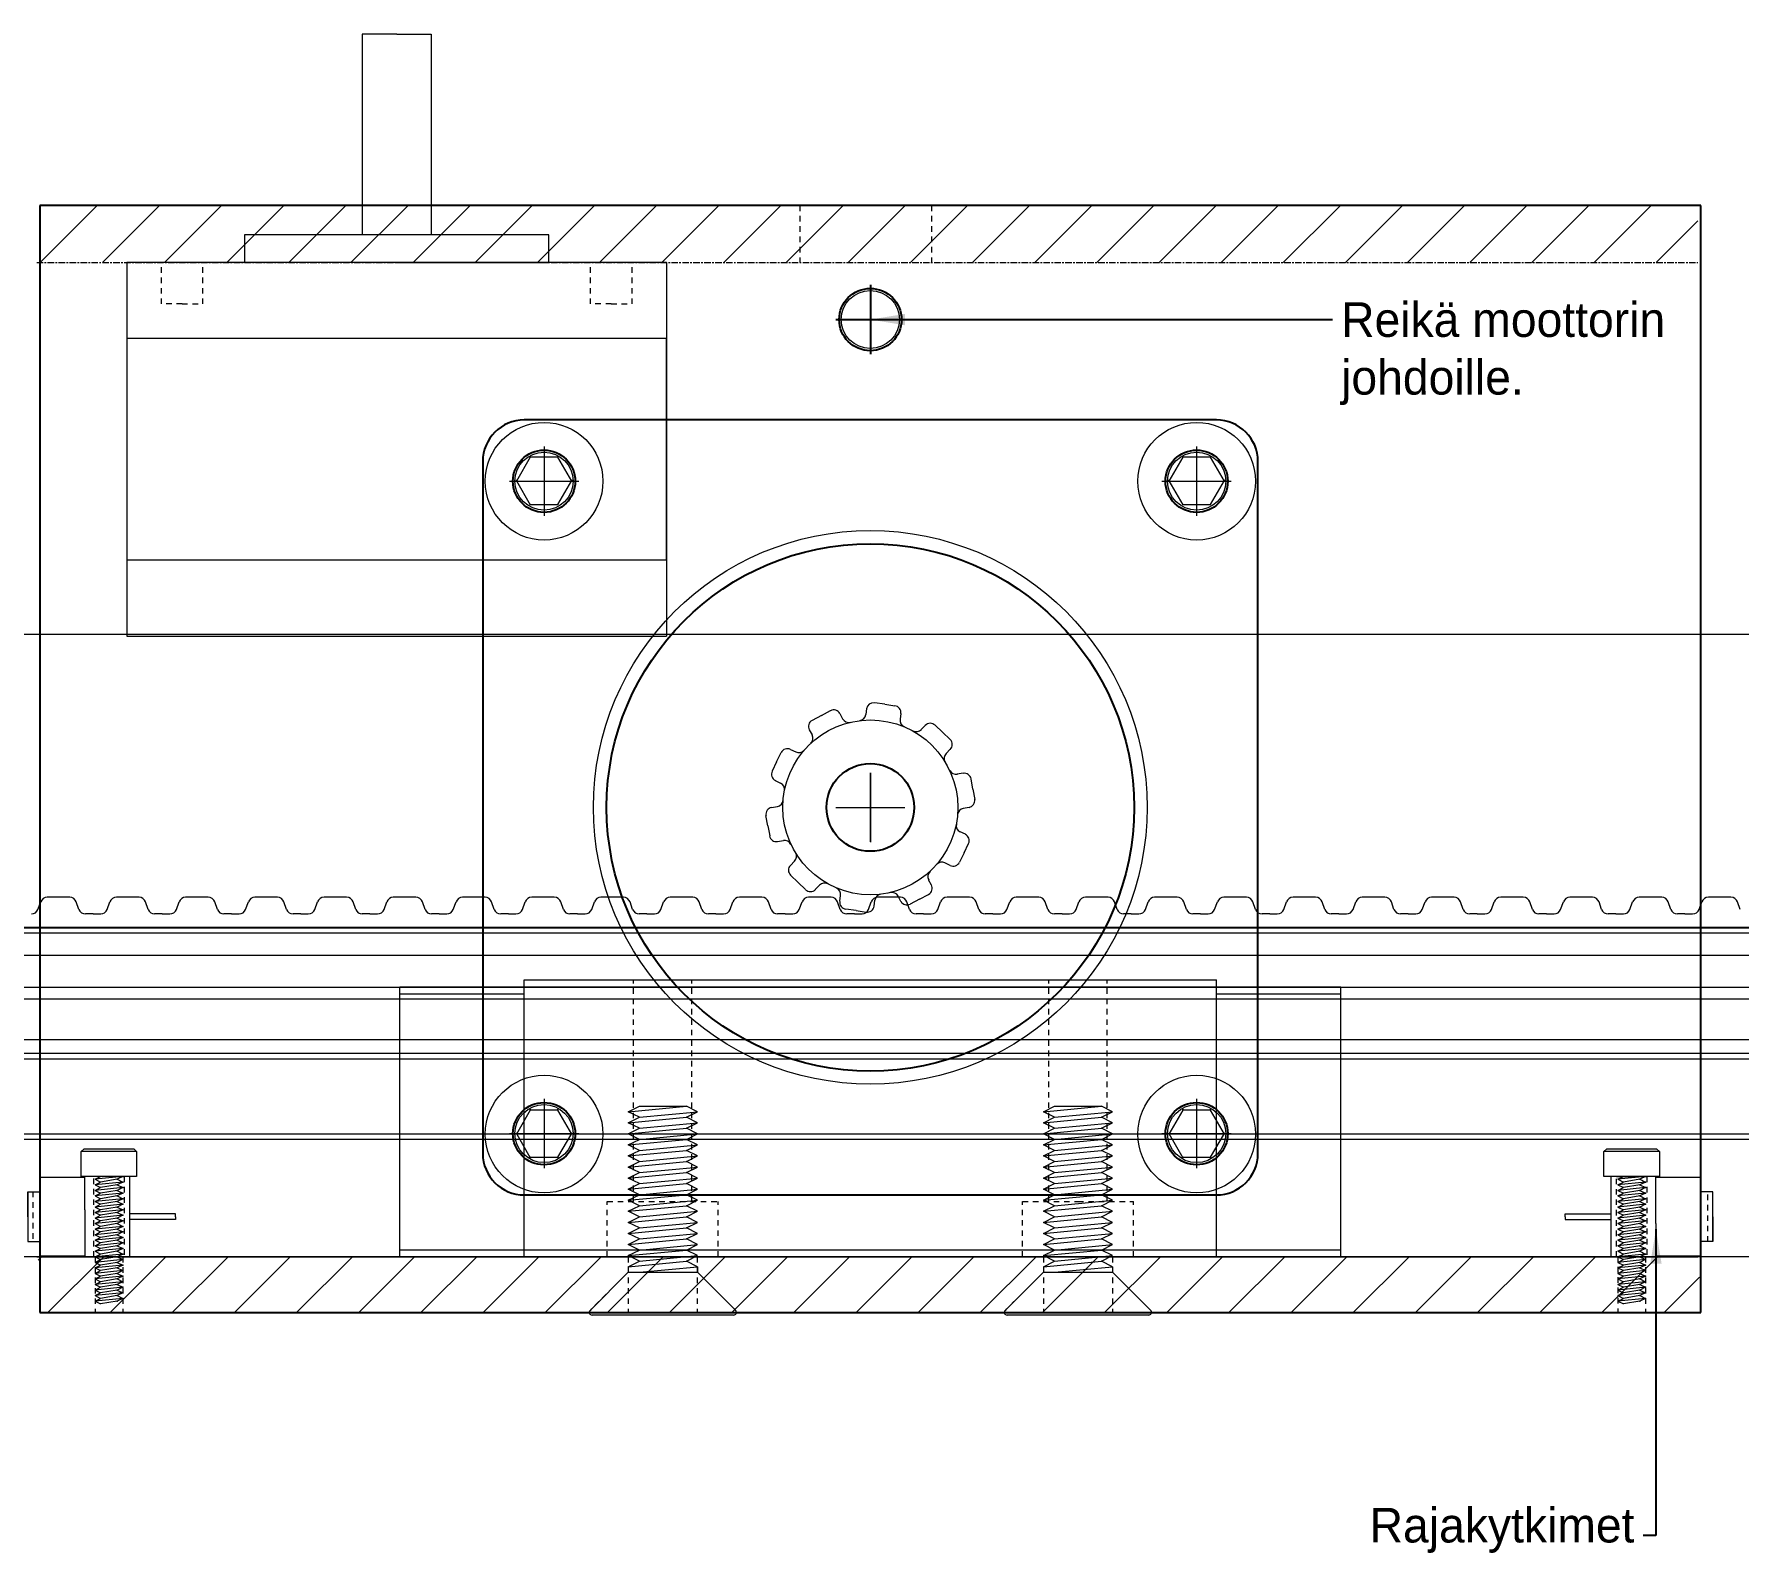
# Model space of a CAD drawing. Header units: millimetres. Extents: x -784753 to 2894, y -738 to 77802.
# Drawn here: x 1932.6 to 2055.7, y 910.7 to 1020.4 of the extents above; entities that cross this region are included whole.
import ezdxf

# ---------------------------------------------------------------- set-up
doc = ezdxf.new("R2010")
doc.units = ezdxf.units.MM
for name, pattern in [('CHAIN', [0.7087, 0.4724, -0.0591, 0.1181, -0.0591]), ('phl_center', [0.75, 0.4, -0.35]), ('phl_thick', [0])]:
    doc.linetypes.add(name, pattern=pattern)
for name, color, linetype, plot in [('1', 253, 'Continuous', False), ('3', 250, 'Continuous', False), ('Assembly-Bolts', 254, 'Continuous', False)]:
    doc.layers.add(name, color=color, linetype=linetype, plot=plot)
doc.layers.add('Comments', color=50, linetype='Continuous')
doc.layers.add('Hatch (ANSI)', color=9, linetype='Continuous', lineweight=9)
doc.dimstyles.new('ISO-25', dxfattribs={"dimtxt": 2.5, "dimasz": 2.5, "dimexe": 1.25, "dimexo": 0.625, "dimtad": 1, "dimtxsty": 'Standard', "dimcen": 2.5, "dimadec": 0, "dimazin": 0, "dimtfac": 1, "dimtmove": 0, "dimatfit": 3, "dimfxl": 0, "dimarcsym": 0})

# ---------------------------------------------------------------- blocks, each defined once
blk = doc.blocks.new('KH56-STEPMOTOR-BACKS')
for p, q in [((305.31, -30.12), (255.31, -30.12)), ((252.31, -33.12), (252.31, -83.12)), ((308.31, -83.12), (308.31, -33.12)), ((255.31, -86.12), (305.31, -86.12))]:
    blk.add_line(p, q)
for centre, radius in [((256.74, -34.55), 2.25), ((303.88, -34.55), 2.25), ((280.31, -58.12), 19.05), ((280.31, -58.12), 3.17), ((256.74, -81.69), 2.25), ((303.88, -81.69), 2.25)]:
    blk.add_circle(centre, radius)
for centre, start, end in [((255.31, -33.12), 90, 180), ((255.31, -33.12), 90, 180), ((305.31, -33.12), 0, 90), ((255.31, -83.12), 180, 270), ((305.31, -83.12), 270, 0)]:
    blk.add_arc(centre, 3, start, end)
blk = doc.blocks.new('T5-10-hihnapyora-front')
at = {"lineweight": 0}
for p, q in [((1289.13, 220.6), (1288.38, 220.6)), ((1289.13, 220.6), (1289.88, 220.6)), ((1284.71, 219.17), (1285.31, 219.61)), ((1286.01, 219.5), (1286.26, 219.15)), ((1287.88, 220.11), (1287.88, 219.68)), ((1290.38, 220.1), (1290.38, 219.68)), ((1292.25, 219.5), (1292, 219.16)), ((1293.55, 219.17), (1292.95, 219.61)), ((1283.98, 218.03), (1284.24, 217.69)), ((1284.71, 219.17), (1284.1, 218.73)), ((1293.55, 219.17), (1294.16, 218.73)), ((1294.27, 218.03), (1294.02, 217.68)), ((1281.97, 215.4), (1282.2, 216.12)), ((1282.84, 216.44), (1283.24, 216.31)), ((1295.43, 216.44), (1295.02, 216.31)), ((1296.29, 215.4), (1296.05, 216.12)), ((1281.97, 215.4), (1281.74, 214.69)), ((1296.29, 215.4), (1296.52, 214.69)), ((1282.06, 214.06), (1282.46, 213.93)), ((1296.2, 214.06), (1295.79, 213.93)), ((1282.06, 212.1), (1282.47, 212.23)), ((1296.21, 212.1), (1295.8, 212.23)), ((1281.97, 210.75), (1281.74, 211.47)), ((1281.97, 210.75), (1282.21, 210.04)), ((1296.29, 210.75), (1296.06, 210.04)), ((1296.29, 210.75), (1296.52, 211.47)), ((1282.83, 209.72), (1283.24, 209.85)), ((1295.42, 209.72), (1295.02, 209.85)), ((1283.99, 208.13), (1284.24, 208.48)), ((1294.28, 208.13), (1294.02, 208.47)), ((1284.71, 206.99), (1284.1, 207.43)), ((1284.71, 206.99), (1285.31, 206.55)), ((1286.01, 206.65), (1286.26, 207)), ((1292.25, 206.66), (1292, 207.01)), ((1293.55, 206.99), (1292.95, 206.55)), ((1293.55, 206.99), (1294.16, 207.43)), ((1287.88, 206.06), (1287.88, 206.48)), ((1290.38, 206.05), (1290.38, 206.48)), ((1289.13, 205.55), (1288.38, 205.55)), ((1289.13, 205.55), (1289.88, 205.55))]:
    blk.add_line(p, q, dxfattribs=at)
for radius in [6.32, 3.17]:
    blk.add_circle((1289.13, 213.08), radius, dxfattribs=at)
for centre, start, end in [((1288.38, 220.1), 90, 180), ((1289.88, 220.1), 359.8963, 90), ((1285.61, 219.2), 35.8963, 126), ((1287.38, 219.68), 284.8687, 0), ((1290.88, 219.68), 179.8963, 255.1574), ((1292.65, 219.2), 54, 144), ((1284.39, 218.32), 126, 216), ((1286.67, 219.44), 215.8963, 291.1574), ((1291.6, 219.45), 248.8687, 324), ((1293.87, 218.32), 323.8963, 54), ((1283.83, 217.39), 320.8687, 36), ((1294.42, 217.39), 143.8963, 219.1574), ((1282.68, 215.96), 71.8963, 162), ((1283.4, 216.78), 251.8963, 327.1574), ((1294.87, 216.79), 212.8687, 288), ((1295.58, 215.96), 18, 108), ((1282.22, 214.54), 162, 252), ((1296.04, 214.54), 287.8963, 18), ((1282.31, 213.45), 356.8687, 72), ((1295.94, 213.46), 107.8963, 183.1574), ((1282.22, 211.62), 107.8963, 198), ((1282.32, 212.7), 287.8963, 3.1574), ((1295.95, 212.7), 176.8687, 252), ((1296.04, 211.62), 342, 72), ((1282.68, 210.19), 198, 288), ((1283.39, 209.37), 32.8687, 108), ((1294.86, 209.38), 71.8963, 147.1574), ((1295.58, 210.2), 251.8963, 342), ((1283.84, 208.77), 323.8963, 39.1574), ((1294.43, 208.77), 140.8687, 216), ((1284.39, 207.84), 143.8963, 234), ((1286.67, 206.71), 68.8687, 144), ((1287.38, 206.48), 359.8963, 75.1574), ((1290.88, 206.48), 104.8687, 180), ((1291.59, 206.71), 35.8963, 111.1574), ((1293.87, 207.84), 306, 36), ((1285.61, 206.95), 234, 324), ((1288.38, 206.05), 179.8963, 270), ((1289.88, 206.05), 270, 0), ((1292.65, 206.96), 215.8963, 306)]:
    blk.add_arc(centre, 0.5, start, end, dxfattribs=at)
blk = doc.blocks.new('ALUMIINIPUTKI-80X80-RIGHTS')
at = {"layer": 'Hatch (ANSI)', "lineweight": 0}
h = blk.add_hatch(dxfattribs=at)
h.set_pattern_fill('ANSI31', color=256, style=0)
h.set_pattern_definition([(45, (84.9617, 0), (-2.245064, 2.245064), [])])
h.paths.add_polyline_path([(1314.09, 256.48), (1314.09, 252.36), (1434.09, 252.36), (1434.09, 256.48)])
h = blk.add_hatch(dxfattribs=at)
h.set_pattern_fill('ANSI31', color=256, style=0)
h.set_pattern_definition([(45, (85.0717, 0), (-2.245064, 2.245064), [])])
h.paths.add_polyline_path([(1434.2, 180.51), (1314.2, 180.51), (1314.2, 176.48), (1434.2, 176.48)])
for p, q in [((1434.31, 256.48), (1314.31, 256.48)), ((1314.31, 256.48), (1314.31, 176.48)), ((1434.31, 176.48), (1434.31, 256.48)), ((1314.31, 176.48), (1434.31, 176.48))]:
    blk.add_line(p, q)
at = {"linetype": 'phl_center', "lineweight": 0}
for p, q in [((1369.21, 256.48), (1369.21, 252.36)), ((1378.74, 256.48), (1378.74, 252.36)), ((1318.31, 180.51), (1318.31, 176.48)), ((1320.31, 180.51), (1320.31, 176.48)), ((1356.81, 180.51), (1356.81, 176.48)), ((1361.81, 180.51), (1361.81, 176.48)), ((1386.81, 180.51), (1386.81, 176.48)), ((1391.81, 180.51), (1391.81, 176.48)), ((1356.82, 179.4), (1354.06, 176.64)), ((1361.82, 179.4), (1364.58, 176.64)), ((1386.81, 179.4), (1384.05, 176.64)), ((1391.81, 179.4), (1394.57, 176.64)), ((1354.06, 176.64), (1354.01, 176.48)), ((1364.58, 176.64), (1364.64, 176.48)), ((1384.05, 176.64), (1383.99, 176.5)), ((1394.57, 176.64), (1394.63, 176.5))]:
    blk.add_line(p, q, dxfattribs=at)
at = {"color": 0, "lineweight": 0}
for p, q in [((1374.31, 250.74), (1374.31, 245.74)), ((1371.81, 248.24), (1376.81, 248.24)), ((1350.74, 239.06), (1350.74, 234.06)), ((1397.88, 239.06), (1397.88, 234.06)), ((1348.24, 236.56), (1353.24, 236.56)), ((1395.38, 236.56), (1400.38, 236.56)), ((1374.31, 215.49), (1374.31, 210.49)), ((1371.81, 212.99), (1376.81, 212.99)), ((1350.74, 191.92), (1350.74, 186.92)), ((1397.88, 191.92), (1397.88, 186.92)), ((1348.24, 189.42), (1353.24, 189.42)), ((1395.38, 189.42), (1400.38, 189.42))]:
    blk.add_line(p, q, dxfattribs=at)
at = {"lineweight": 0}
for q in [(1428.31, 180.51), (1430.31, 180.51)]:
    blk.add_line((1429.31, 180.51), q, dxfattribs=at)
for centre, radius in [((1374.31, 248.24), 2.1), ((1350.74, 236.56), 2.1), ((1397.88, 236.56), 2.1), ((1374.31, 212.99), 20), ((1350.74, 189.42), 2.1), ((1397.88, 189.42), 2.1)]:
    blk.add_circle(centre, radius, dxfattribs=at)
at = {"layer": '3', "color": 0, "lineweight": 0}
for p, q in [((1374.31, 215.49), (1374.31, 210.49)), ((1371.81, 212.99), (1376.81, 212.99))]:
    blk.add_line(p, q, dxfattribs=at)
at = {"layer": 'Hatch (ANSI)', "linetype": 'CHAIN', "lineweight": 0}
blk.add_line((1314.09, 252.36), (1434.09, 252.36), dxfattribs=at)
at = {"layer": 'Hatch (ANSI)', "lineweight": 0}
blk.add_line((1314.09, 180.51), (1434.09, 180.51), dxfattribs=at)
at = {"layer": 'Hatch (ANSI)', "linetype": 'phl_center', "lineweight": 0}
for p, q in [((1428.31, 180.54), (1428.31, 176.51)), ((1430.31, 180.51), (1430.31, 176.48))]:
    blk.add_line(p, q, dxfattribs=at)
blk = doc.blocks.new('MICROSWITCH-FRONT')
at = {"lineweight": 0}
for p, q in [((1302.06, 158.07), (1302.06, 152.37)), ((1302.06, 158.07), (1305.31, 158.07)), ((1308.56, 158.12), (1305.31, 158.12)), ((1305.31, 155.72), (1305.31, 158.12)), ((1307.06, 158.12), (1308.16, 158.12)), ((1308.56, 152.32), (1308.56, 158.12)), ((1301.21, 155.22), (1301.21, 157.02)), ((1301.21, 157.02), (1301.21, 153.42)), ((1301.21, 155.22), (1301.21, 157.02)), ((1301.21, 157.02), (1302.06, 157.02)), ((1301.21, 155.22), (1301.21, 153.42)), ((1305.31, 155.72), (1305.31, 152.32)), ((1311.86, 155.42), (1308.56, 155.42)), ((1311.86, 155.22), (1311.86, 155.42)), ((1311.86, 155.22), (1311.86, 155.02)), ((1311.86, 155.02), (1308.56, 155.02)), ((1301.21, 153.42), (1302.06, 153.42)), ((1305.31, 152.37), (1302.06, 152.37)), ((1305.31, 152.32), (1308.56, 152.32)), ((1308.16, 152.32), (1305.96, 152.32)), ((1308.56, 152.32), (1308.56, 152.37))]:
    blk.add_line(p, q, dxfattribs=at)
at = {"linetype": 'phl_center', "lineweight": 0}
for p, q in [((1305.96, 152.32), (1305.96, 158.12)), ((1308.16, 158.12), (1308.16, 152.32)), ((1301.56, 157.02), (1301.56, 153.42))]:
    blk.add_line(p, q, dxfattribs=at)
blk = doc.blocks.new('M2-MICROSWITCH-KIINNITYS')
at = {"lineweight": 0}
for p, q in [((1149.89, 123.53), (1150.09, 123.73)), ((1149.89, 119.93), (1149.89, 123.53)), ((1150.09, 123.73), (1151.89, 123.73)), ((1150.09, 123.73), (1150.09, 119.73)), ((1151.89, 123.73), (1151.89, 122.73)), ((1151.89, 122.73), (1152.09, 122.33)), ((1151.89, 122.73), (1151.89, 120.73)), ((1151.89, 122.73), (1152.09, 120.73)), ((1152.09, 122.33), (1152.29, 122.73)), ((1152.09, 122.33), (1152.29, 121.13)), ((1152.29, 122.73), (1152.49, 122.33)), ((1152.29, 122.73), (1152.49, 120.73)), ((1152.49, 122.33), (1152.69, 122.73)), ((1152.49, 122.33), (1152.69, 121.13)), ((1152.69, 122.73), (1152.89, 122.33)), ((1152.69, 122.73), (1152.89, 120.73)), ((1152.89, 122.33), (1153.09, 122.73)), ((1152.89, 122.33), (1153.09, 121.13)), ((1153.09, 122.73), (1153.29, 122.33)), ((1153.09, 122.73), (1153.29, 120.73)), ((1153.29, 122.33), (1153.49, 122.73)), ((1153.29, 122.33), (1153.49, 121.13)), ((1153.49, 122.73), (1153.69, 122.33)), ((1153.49, 122.73), (1153.69, 120.73)), ((1153.69, 122.33), (1153.89, 122.73)), ((1153.69, 122.33), (1153.89, 121.13)), ((1153.89, 122.73), (1154.09, 122.33)), ((1153.89, 122.73), (1154.09, 120.73)), ((1154.09, 122.33), (1154.29, 122.73)), ((1154.09, 122.33), (1154.29, 121.13)), ((1154.29, 122.73), (1154.49, 122.33)), ((1154.29, 122.73), (1154.49, 120.73)), ((1154.49, 122.33), (1154.69, 122.73)), ((1154.49, 122.33), (1154.69, 121.13)), ((1154.69, 122.73), (1154.89, 122.33)), ((1154.69, 122.73), (1154.89, 120.73)), ((1154.89, 122.33), (1155.09, 122.73)), ((1154.89, 122.33), (1155.09, 121.13)), ((1155.09, 122.73), (1155.29, 122.33)), ((1155.09, 122.73), (1155.29, 120.73)), ((1155.29, 122.33), (1155.49, 122.73)), ((1155.29, 122.33), (1155.49, 121.13)), ((1155.49, 122.73), (1155.69, 122.33)), ((1155.49, 122.73), (1155.69, 120.73)), ((1155.69, 122.33), (1155.89, 122.73)), ((1155.69, 122.33), (1155.89, 121.13)), ((1155.89, 122.73), (1156.09, 122.33)), ((1155.89, 122.73), (1156.09, 120.73)), ((1156.09, 122.33), (1156.29, 122.73)), ((1156.09, 122.33), (1156.29, 121.13)), ((1156.29, 122.73), (1156.49, 122.33)), ((1156.29, 122.73), (1156.49, 120.73)), ((1156.49, 122.33), (1156.69, 122.73)), ((1156.49, 122.33), (1156.69, 121.13)), ((1156.69, 122.73), (1156.89, 122.33)), ((1156.69, 122.73), (1156.89, 120.73)), ((1156.89, 122.33), (1157.09, 122.73)), ((1156.89, 122.33), (1157.09, 121.13)), ((1157.09, 122.73), (1157.29, 122.33)), ((1157.09, 122.73), (1157.29, 120.73)), ((1157.29, 122.33), (1157.49, 122.73)), ((1157.29, 122.33), (1157.49, 121.13)), ((1157.49, 122.73), (1157.69, 122.33)), ((1157.49, 122.73), (1157.69, 120.73)), ((1157.69, 122.33), (1157.89, 122.73)), ((1157.69, 122.33), (1157.89, 121.13)), ((1157.89, 122.73), (1158.09, 122.33)), ((1157.89, 122.73), (1158.09, 120.73)), ((1158.09, 122.33), (1158.29, 122.73)), ((1158.09, 122.33), (1158.29, 121.13)), ((1158.29, 122.73), (1158.49, 122.33)), ((1158.29, 122.73), (1158.49, 120.73)), ((1158.49, 122.33), (1158.69, 122.73)), ((1158.49, 122.33), (1158.69, 121.13)), ((1158.69, 122.73), (1158.89, 122.33)), ((1158.69, 122.73), (1158.89, 120.73)), ((1158.89, 122.33), (1159.09, 122.73)), ((1158.89, 122.33), (1159.09, 121.13)), ((1159.09, 122.73), (1159.29, 122.33)), ((1159.09, 122.73), (1159.29, 120.73)), ((1159.29, 122.33), (1159.49, 122.73)), ((1159.29, 122.33), (1159.49, 121.13)), ((1159.49, 122.73), (1159.69, 122.33)), ((1159.49, 122.73), (1159.69, 120.73)), ((1159.69, 122.33), (1159.89, 122.73)), ((1159.69, 122.33), (1159.89, 121.13)), ((1159.89, 122.73), (1160.09, 122.33)), ((1159.89, 122.73), (1160.09, 120.73)), ((1160.09, 122.33), (1160.29, 122.73)), ((1160.09, 122.33), (1160.29, 121.13)), ((1160.29, 122.73), (1160.49, 122.33)), ((1160.29, 122.73), (1160.49, 120.73)), ((1160.49, 122.33), (1160.69, 122.73)), ((1160.49, 122.33), (1160.69, 121.13)), ((1160.69, 122.73), (1160.89, 122.33)), ((1160.69, 122.73), (1160.89, 120.73)), ((1160.89, 122.33), (1161.09, 121.13)), ((1151.89, 121.73), (1151.89, 119.73)), ((1152.09, 120.73), (1151.89, 121.13)), ((1152.09, 120.73), (1152.29, 121.13)), ((1152.49, 120.73), (1152.29, 121.13)), ((1152.49, 120.73), (1152.69, 121.13)), ((1152.89, 120.73), (1152.69, 121.13)), ((1152.89, 120.73), (1153.09, 121.13)), ((1153.29, 120.73), (1153.09, 121.13)), ((1153.29, 120.73), (1153.49, 121.13)), ((1153.69, 120.73), (1153.49, 121.13)), ((1153.69, 120.73), (1153.89, 121.13)), ((1154.09, 120.73), (1153.89, 121.13)), ((1154.09, 120.73), (1154.29, 121.13)), ((1154.49, 120.73), (1154.29, 121.13)), ((1154.49, 120.73), (1154.69, 121.13)), ((1154.89, 120.73), (1154.69, 121.13)), ((1154.89, 120.73), (1155.09, 121.13)), ((1155.29, 120.73), (1155.09, 121.13)), ((1155.29, 120.73), (1155.49, 121.13)), ((1155.69, 120.73), (1155.49, 121.13)), ((1155.69, 120.73), (1155.89, 121.13)), ((1156.09, 120.73), (1155.89, 121.13)), ((1156.09, 120.73), (1156.29, 121.13)), ((1156.49, 120.73), (1156.29, 121.13)), ((1156.49, 120.73), (1156.69, 121.13)), ((1156.89, 120.73), (1156.69, 121.13)), ((1156.89, 120.73), (1157.09, 121.13)), ((1157.29, 120.73), (1157.09, 121.13)), ((1157.29, 120.73), (1157.49, 121.13)), ((1157.69, 120.73), (1157.49, 121.13)), ((1157.69, 120.73), (1157.89, 121.13)), ((1158.09, 120.73), (1157.89, 121.13)), ((1158.09, 120.73), (1158.29, 121.13)), ((1158.49, 120.73), (1158.29, 121.13)), ((1158.49, 120.73), (1158.69, 121.13)), ((1158.89, 120.73), (1158.69, 121.13)), ((1158.89, 120.73), (1159.09, 121.13)), ((1159.29, 120.73), (1159.09, 121.13)), ((1159.29, 120.73), (1159.49, 121.13)), ((1159.69, 120.73), (1159.49, 121.13)), ((1159.69, 120.73), (1159.89, 121.13)), ((1160.09, 120.73), (1159.89, 121.13)), ((1160.09, 120.73), (1160.29, 121.13)), ((1160.49, 120.73), (1160.29, 121.13)), ((1160.49, 120.73), (1160.69, 121.13)), ((1160.89, 120.73), (1160.69, 121.13)), ((1160.89, 120.73), (1161.09, 121.13)), ((1149.89, 119.93), (1150.09, 119.73)), ((1151.89, 119.73), (1150.09, 119.73))]:
    blk.add_line(p, q, dxfattribs=at)
for p in [(1151.89, 122.73), (1152.09, 122.33), (1152.29, 122.73), (1152.49, 122.33), (1152.69, 122.73), (1152.89, 122.33), (1153.09, 122.73), (1153.29, 122.33), (1153.49, 122.73), (1153.69, 122.33), (1153.89, 122.73), (1154.09, 122.33), (1154.29, 122.73), (1154.49, 122.33), (1154.69, 122.73), (1154.89, 122.33), (1155.09, 122.73), (1155.29, 122.33), (1155.49, 122.73), (1155.69, 122.33), (1155.89, 122.73), (1156.09, 122.33), (1156.29, 122.73), (1156.49, 122.33), (1156.69, 122.73), (1156.89, 122.33), (1157.09, 122.73), (1157.29, 122.33), (1157.49, 122.73), (1157.69, 122.33), (1157.89, 122.73), (1158.09, 122.33), (1158.29, 122.73), (1158.49, 122.33), (1158.69, 122.73), (1158.89, 122.33), (1159.09, 122.73), (1159.29, 122.33), (1159.49, 122.73), (1159.69, 122.33), (1159.89, 122.73), (1160.09, 122.33), (1160.29, 122.73), (1160.49, 122.33), (1160.69, 122.73), (1160.89, 122.33)]:
    blk.add_point(p, dxfattribs=at)
blk = doc.blocks.new('M5-FLATHEAD-LEFT')
at = {"lineweight": 0}
for p, q in [((1061.87, 141.96), (1061.87, 152.19)), ((1064.97, 149.57), (1062.21, 152.33)), ((1064.97, 149.57), (1064.97, 148.77)), ((1064.97, 149.57), (1064.97, 144.57)), ((1065.37, 149.57), (1064.97, 149.57)), ((1065.37, 149.57), (1065.77, 148.77)), ((1065.37, 149.57), (1065.77, 145.37)), ((1065.77, 148.77), (1066.17, 149.57)), ((1066.17, 149.57), (1066.57, 148.77)), ((1066.17, 149.57), (1066.57, 145.37)), ((1066.57, 148.77), (1066.97, 149.57)), ((1066.97, 149.57), (1067.37, 148.77)), ((1066.97, 149.57), (1067.37, 145.37)), ((1067.37, 148.77), (1067.77, 149.57)), ((1067.77, 149.57), (1068.17, 148.77)), ((1067.77, 149.57), (1068.17, 145.37)), ((1068.17, 148.77), (1068.57, 149.57)), ((1068.57, 149.57), (1068.97, 148.77)), ((1068.57, 149.57), (1068.97, 145.37)), ((1068.97, 148.77), (1069.37, 149.57)), ((1069.37, 149.57), (1069.77, 148.77)), ((1069.37, 149.57), (1069.77, 145.37)), ((1069.77, 148.77), (1070.17, 149.57)), ((1070.17, 149.57), (1070.57, 148.77)), ((1070.17, 149.57), (1070.57, 145.37)), ((1070.57, 148.77), (1070.97, 149.57)), ((1070.97, 149.57), (1071.37, 148.77)), ((1070.97, 149.57), (1071.37, 145.37)), ((1071.37, 148.77), (1071.77, 149.57)), ((1071.77, 149.57), (1072.17, 148.77)), ((1071.77, 149.57), (1072.17, 145.37)), ((1072.17, 148.77), (1072.57, 149.57)), ((1072.57, 149.57), (1072.97, 148.77)), ((1072.57, 149.57), (1072.97, 145.37)), ((1072.97, 148.77), (1073.37, 149.57)), ((1073.37, 149.57), (1073.77, 148.77)), ((1073.37, 149.57), (1073.77, 145.37)), ((1073.77, 148.77), (1074.17, 149.57)), ((1074.17, 149.57), (1074.57, 148.77)), ((1074.17, 149.57), (1074.57, 145.37)), ((1074.57, 148.77), (1074.97, 149.57)), ((1074.97, 149.57), (1075.37, 148.77)), ((1074.97, 149.57), (1075.37, 145.37)), ((1075.37, 148.77), (1075.77, 149.57)), ((1075.77, 149.57), (1076.17, 148.77)), ((1075.77, 149.57), (1076.17, 145.37)), ((1076.17, 148.77), (1076.57, 149.57)), ((1076.57, 149.57), (1076.97, 148.77)), ((1076.57, 149.57), (1076.97, 145.37)), ((1064.97, 148.77), (1065.37, 144.57)), ((1065.77, 148.77), (1066.17, 144.57)), ((1066.57, 148.77), (1066.97, 144.57)), ((1067.37, 148.77), (1067.77, 144.57)), ((1068.17, 148.77), (1068.57, 144.57)), ((1068.97, 148.77), (1069.37, 144.57)), ((1069.77, 148.77), (1070.17, 144.57)), ((1070.57, 148.77), (1070.97, 144.57)), ((1071.37, 148.77), (1071.77, 144.57)), ((1072.17, 148.77), (1072.57, 144.57)), ((1072.97, 148.77), (1073.37, 144.57)), ((1073.77, 148.77), (1074.17, 144.57)), ((1074.57, 148.77), (1074.97, 144.57)), ((1075.37, 148.77), (1075.77, 144.57)), ((1076.17, 148.77), (1076.57, 144.57)), ((1065.37, 144.57), (1065.77, 145.37)), ((1065.77, 145.37), (1066.17, 144.57)), ((1066.17, 144.57), (1066.57, 145.37)), ((1066.57, 145.37), (1066.97, 144.57)), ((1066.97, 144.57), (1067.37, 145.37)), ((1067.37, 145.37), (1067.77, 144.57)), ((1067.77, 144.57), (1068.17, 145.37)), ((1068.17, 145.37), (1068.57, 144.57)), ((1068.57, 144.57), (1068.97, 145.37)), ((1068.97, 145.37), (1069.37, 144.57)), ((1069.37, 144.57), (1069.77, 145.37)), ((1069.77, 145.37), (1070.17, 144.57)), ((1070.17, 144.57), (1070.57, 145.37)), ((1070.57, 145.37), (1070.97, 144.57)), ((1070.97, 144.57), (1071.37, 145.37)), ((1071.37, 145.37), (1071.77, 144.57)), ((1071.77, 144.57), (1072.17, 145.37)), ((1072.17, 145.37), (1072.57, 144.57)), ((1072.57, 144.57), (1072.97, 145.37)), ((1072.97, 145.37), (1073.37, 144.57)), ((1073.37, 144.57), (1073.77, 145.37)), ((1073.77, 145.37), (1074.17, 144.57)), ((1074.17, 144.57), (1074.57, 145.37)), ((1074.57, 145.37), (1074.97, 144.57)), ((1074.97, 144.57), (1075.37, 145.37)), ((1075.37, 145.37), (1075.77, 144.57)), ((1075.77, 144.57), (1076.17, 145.37)), ((1076.17, 145.37), (1076.57, 144.57)), ((1076.57, 144.57), (1076.97, 145.37)), ((1064.97, 144.57), (1062.21, 141.81)), ((1065.37, 144.57), (1064.97, 144.57))]:
    blk.add_line(p, q, dxfattribs=at)
for centre, start, end in [((1062.07, 152.19), 45, 180), ((1062.07, 141.96), 180, 315)]:
    blk.add_arc(centre, 0.2, start, end, dxfattribs=at)
at = {"layer": 'Assembly-Bolts', "lineweight": 0}
blk.add_line((1076.97, 148.77), (1076.97, 145.37), dxfattribs=at)
blk = doc.blocks.new('M5-BOLT-COMMON-TOPS')
at = {"lineweight": 0}
for p, q in [((1101.6, 117.84), (1100.6, 116.11)), ((1103.6, 117.84), (1101.6, 117.84)), ((1104.6, 116.11), (1103.6, 117.84)), ((1100.6, 116.14), (1101.6, 114.4)), ((1103.6, 114.43), (1104.6, 116.16)), ((1101.6, 114.43), (1103.6, 114.43))]:
    blk.add_line(p, q, dxfattribs=at)
blk.add_circle((1102.6, 116.11), 4.25, dxfattribs=at)
for p in [(1101.6, 117.89), (1103.6, 117.89), (1100.6, 116.16), (1104.6, 116.16), (1101.6, 114.43), (1103.6, 114.43)]:
    blk.add_point(p, dxfattribs=at)
blk = doc.blocks.new('TWA-15-LEFT')
at = {"layer": 'Hatch (ANSI)', "color": 252, "linetype": 'phl_thick'}
for p, q in [((1254.82, 166.78), (1322.82, 166.78)), ((1254.82, 147.28), (1254.82, 166.78)), ((1254.82, 166.28), (1263.82, 166.28)), ((1263.82, 167.28), (1313.82, 167.28)), ((1263.82, 147.28), (1263.82, 167.28)), ((1313.82, 147.28), (1313.82, 167.28)), ((1313.82, 166.28), (1322.82, 166.28)), ((1322.82, 147.28), (1322.82, 166.78)), ((1254.82, 158.98), (1254.82, 158.98)), ((1254.82, 158.48), (1254.82, 158.48)), ((1254.82, 152.58), (1254.82, 152.58)), ((1254.82, 148.55), (1254.82, 148.55)), ((1263.82, 148.55), (1263.82, 148.55)), ((1254.82, 147.78), (1322.82, 147.78)), ((1254.82, 147.28), (1322.82, 147.28))]:
    blk.add_line(p, q, dxfattribs=at)
at = {"layer": 'Hatch (ANSI)', "color": 252, "linetype": 'phl_center'}
for p, q in [((1254.82, 166.28), (1263.82, 166.28)), ((1263.82, 166.78), (1313.82, 166.78)), ((1271.72, 151.28), (1271.72, 167.28)), ((1275.92, 151.28), (1275.92, 167.28)), ((1301.72, 151.28), (1301.72, 167.28)), ((1305.92, 151.28), (1305.92, 167.28)), ((1313.82, 147.28), (1313.82, 166.78)), ((1313.82, 166.28), (1322.82, 166.28)), ((1269.82, 151.28), (1277.82, 151.28)), ((1269.82, 147.28), (1269.82, 151.28)), ((1277.82, 147.28), (1277.82, 151.28)), ((1299.82, 151.28), (1303.82, 151.28)), ((1299.82, 147.28), (1299.82, 151.28)), ((1303.82, 151.28), (1307.82, 151.28)), ((1307.82, 147.28), (1307.82, 151.28))]:
    blk.add_line(p, q, dxfattribs=at)
blk = doc.blocks.new('T5-hihna-left')
at = {"lineweight": 0}
for p, q in [((1451.98, 87.92), (1446.98, 87.92)), ((1456.98, 87.92), (1451.98, 87.92)), ((1451.98, 87.92), (1451.98, 87.92)), ((1461.98, 87.92), (1456.98, 87.92)), ((1456.98, 87.92), (1456.98, 87.92)), ((1466.98, 87.92), (1461.98, 87.92)), ((1461.98, 87.92), (1461.98, 87.92)), ((1471.98, 87.92), (1466.98, 87.92)), ((1466.98, 87.92), (1466.98, 87.92)), ((1476.98, 87.92), (1471.98, 87.92)), ((1471.98, 87.92), (1471.98, 87.92)), ((1481.98, 87.92), (1476.98, 87.92)), ((1476.98, 87.92), (1476.98, 87.92)), ((1486.98, 87.92), (1481.98, 87.92)), ((1481.98, 87.92), (1481.98, 87.92)), ((1491.98, 87.92), (1486.98, 87.92)), ((1486.98, 87.92), (1486.98, 87.92)), ((1496.98, 87.92), (1491.98, 87.92)), ((1491.98, 87.92), (1491.98, 87.92)), ((1501.98, 87.92), (1496.98, 87.92)), ((1496.98, 87.92), (1496.98, 87.92)), ((1506.98, 87.92), (1501.98, 87.92)), ((1501.98, 87.92), (1501.98, 87.92)), ((1511.98, 87.92), (1506.98, 87.92)), ((1506.98, 87.92), (1506.98, 87.92)), ((1516.98, 87.92), (1511.98, 87.92)), ((1511.98, 87.92), (1511.98, 87.92)), ((1521.98, 87.92), (1516.98, 87.92)), ((1516.98, 87.92), (1516.98, 87.92)), ((1526.98, 87.92), (1521.98, 87.92)), ((1521.98, 87.92), (1521.98, 87.92)), ((1531.98, 87.92), (1526.98, 87.92)), ((1526.98, 87.92), (1526.98, 87.92)), ((1536.98, 87.92), (1531.98, 87.92)), ((1531.98, 87.92), (1531.98, 87.92)), ((1541.98, 87.92), (1536.98, 87.92)), ((1536.98, 87.92), (1536.98, 87.92)), ((1546.98, 87.92), (1541.98, 87.92)), ((1541.98, 87.92), (1541.98, 87.92)), ((1551.98, 87.92), (1546.98, 87.92)), ((1546.98, 87.92), (1546.98, 87.92)), ((1556.98, 87.92), (1551.98, 87.92)), ((1551.98, 87.92), (1551.98, 87.92)), ((1561.98, 87.92), (1556.98, 87.92)), ((1556.98, 87.92), (1556.98, 87.92)), ((1566.98, 87.92), (1561.98, 87.92)), ((1561.98, 87.92), (1561.98, 87.92)), ((1571.98, 87.92), (1566.98, 87.92)), ((1566.98, 87.92), (1566.98, 87.92)), ((1448, 86.59), (1448.19, 86.05)), ((1450.96, 86.59), (1450.76, 86.05)), ((1451.98, 86.92), (1451.43, 86.92)), ((1451.98, 86.92), (1452.53, 86.92)), ((1453, 86.59), (1453.19, 86.05)), ((1455.96, 86.59), (1455.76, 86.05)), ((1456.98, 86.92), (1456.43, 86.92)), ((1456.98, 86.92), (1457.53, 86.92)), ((1458, 86.59), (1458.19, 86.05)), ((1460.96, 86.59), (1460.76, 86.05)), ((1461.98, 86.92), (1461.43, 86.92)), ((1461.98, 86.92), (1462.53, 86.92)), ((1463, 86.59), (1463.19, 86.05)), ((1465.96, 86.59), (1465.76, 86.05)), ((1466.98, 86.92), (1466.43, 86.92)), ((1466.98, 86.92), (1467.53, 86.92)), ((1468, 86.59), (1468.19, 86.05)), ((1470.96, 86.59), (1470.76, 86.05)), ((1471.98, 86.92), (1471.43, 86.92)), ((1471.98, 86.92), (1472.53, 86.92)), ((1473, 86.59), (1473.19, 86.05)), ((1475.96, 86.59), (1475.76, 86.05)), ((1476.98, 86.92), (1476.43, 86.92)), ((1476.98, 86.92), (1477.53, 86.92)), ((1478, 86.59), (1478.19, 86.05)), ((1480.96, 86.59), (1480.76, 86.05)), ((1481.98, 86.92), (1481.43, 86.92)), ((1481.98, 86.92), (1482.53, 86.92)), ((1483, 86.59), (1483.19, 86.05)), ((1485.96, 86.59), (1485.76, 86.05)), ((1486.98, 86.92), (1486.43, 86.92)), ((1486.98, 86.92), (1487.53, 86.92)), ((1488, 86.59), (1488.19, 86.05)), ((1490.96, 86.59), (1490.76, 86.05)), ((1491.98, 86.92), (1491.43, 86.92)), ((1491.98, 86.92), (1492.53, 86.92)), ((1493, 86.59), (1493.19, 86.05)), ((1495.96, 86.59), (1495.76, 86.05)), ((1496.98, 86.92), (1496.43, 86.92)), ((1496.98, 86.92), (1497.53, 86.92)), ((1498, 86.59), (1498.19, 86.05)), ((1500.96, 86.59), (1500.76, 86.05)), ((1501.98, 86.92), (1501.43, 86.92)), ((1501.98, 86.92), (1502.53, 86.92)), ((1503, 86.59), (1503.19, 86.05)), ((1505.96, 86.59), (1505.76, 86.05)), ((1506.98, 86.92), (1506.43, 86.92)), ((1506.98, 86.92), (1507.53, 86.92)), ((1508, 86.59), (1508.19, 86.05)), ((1510.96, 86.59), (1510.76, 86.05)), ((1511.98, 86.92), (1511.43, 86.92)), ((1511.98, 86.92), (1512.53, 86.92)), ((1513, 86.59), (1513.19, 86.05)), ((1515.96, 86.59), (1515.76, 86.05)), ((1516.98, 86.92), (1516.43, 86.92)), ((1516.98, 86.92), (1517.53, 86.92)), ((1518, 86.59), (1518.19, 86.05)), ((1520.96, 86.59), (1520.76, 86.05)), ((1521.98, 86.92), (1521.43, 86.92)), ((1521.98, 86.92), (1522.53, 86.92)), ((1523, 86.59), (1523.19, 86.05)), ((1525.96, 86.59), (1525.76, 86.05)), ((1526.98, 86.92), (1526.43, 86.92)), ((1526.98, 86.92), (1527.53, 86.92)), ((1528, 86.59), (1528.19, 86.05)), ((1530.96, 86.59), (1530.76, 86.05)), ((1531.98, 86.92), (1531.43, 86.92)), ((1531.98, 86.92), (1532.53, 86.92)), ((1533, 86.59), (1533.19, 86.05)), ((1535.96, 86.59), (1535.76, 86.05)), ((1536.98, 86.92), (1536.43, 86.92)), ((1536.98, 86.92), (1537.53, 86.92)), ((1538, 86.59), (1538.19, 86.05)), ((1540.96, 86.59), (1540.76, 86.05)), ((1541.98, 86.92), (1541.43, 86.92)), ((1541.98, 86.92), (1542.53, 86.92)), ((1543, 86.59), (1543.19, 86.05)), ((1545.96, 86.59), (1545.76, 86.05)), ((1546.98, 86.92), (1546.43, 86.92)), ((1546.98, 86.92), (1547.53, 86.92)), ((1548, 86.59), (1548.19, 86.05)), ((1550.96, 86.59), (1550.76, 86.05)), ((1551.98, 86.92), (1551.43, 86.92)), ((1551.98, 86.92), (1552.53, 86.92)), ((1553, 86.59), (1553.19, 86.05)), ((1555.96, 86.59), (1555.76, 86.05)), ((1556.98, 86.92), (1556.43, 86.92)), ((1556.98, 86.92), (1557.53, 86.92)), ((1558, 86.59), (1558.19, 86.05)), ((1560.96, 86.59), (1560.76, 86.05)), ((1561.98, 86.92), (1561.43, 86.92)), ((1561.98, 86.92), (1562.53, 86.92)), ((1563, 86.59), (1563.19, 86.05)), ((1565.96, 86.59), (1565.76, 86.05)), ((1566.98, 86.92), (1566.43, 86.92)), ((1566.98, 86.92), (1567.53, 86.92)), ((1568, 86.59), (1568.19, 86.05)), ((1570.96, 86.59), (1570.76, 86.05)), ((1448.66, 85.72), (1450.29, 85.72)), ((1453.66, 85.72), (1455.29, 85.72)), ((1458.66, 85.72), (1460.29, 85.72)), ((1463.66, 85.72), (1465.29, 85.72)), ((1468.66, 85.72), (1470.29, 85.72)), ((1473.66, 85.72), (1475.29, 85.72)), ((1478.66, 85.72), (1480.29, 85.72)), ((1483.66, 85.72), (1485.29, 85.72)), ((1488.66, 85.72), (1490.29, 85.72)), ((1493.66, 85.72), (1495.29, 85.72)), ((1498.66, 85.72), (1500.29, 85.72)), ((1503.66, 85.72), (1505.29, 85.72)), ((1508.66, 85.72), (1510.29, 85.72)), ((1513.66, 85.72), (1515.29, 85.72)), ((1518.66, 85.72), (1520.29, 85.72)), ((1523.66, 85.72), (1525.29, 85.72)), ((1528.66, 85.72), (1530.29, 85.72)), ((1533.66, 85.72), (1535.29, 85.72)), ((1538.66, 85.72), (1540.29, 85.72)), ((1543.66, 85.72), (1545.29, 85.72)), ((1548.66, 85.72), (1550.29, 85.72)), ((1553.66, 85.72), (1555.29, 85.72)), ((1558.66, 85.72), (1560.29, 85.72)), ((1563.66, 85.72), (1565.29, 85.72)), ((1568.66, 85.72), (1570.29, 85.72))]:
    blk.add_line(p, q, dxfattribs=at)
for centre, start, end in [((1451.43, 86.42), 90, 160), ((1452.53, 86.42), 20, 90), ((1456.43, 86.42), 90, 160), ((1457.53, 86.42), 20, 90), ((1461.43, 86.42), 90, 160), ((1462.53, 86.42), 20, 90), ((1466.43, 86.42), 90, 160), ((1467.53, 86.42), 20, 90), ((1471.43, 86.42), 90, 160), ((1472.53, 86.42), 20, 90), ((1476.43, 86.42), 90, 160), ((1477.53, 86.42), 20, 90), ((1481.43, 86.42), 90, 160), ((1482.53, 86.42), 20, 90), ((1486.43, 86.42), 90, 160), ((1487.53, 86.42), 20, 90), ((1491.43, 86.42), 90, 160), ((1492.53, 86.42), 20, 90), ((1496.43, 86.42), 90, 160), ((1497.53, 86.42), 20, 90), ((1501.43, 86.42), 90, 160), ((1502.53, 86.42), 20, 90), ((1506.43, 86.42), 90, 160), ((1507.53, 86.42), 20, 90), ((1511.43, 86.42), 90, 160), ((1512.53, 86.42), 20, 90), ((1516.43, 86.42), 90, 160), ((1517.53, 86.42), 20, 90), ((1521.43, 86.42), 90, 160), ((1522.53, 86.42), 20, 90), ((1526.43, 86.42), 90, 160), ((1527.53, 86.42), 20, 90), ((1531.43, 86.42), 90, 160), ((1532.53, 86.42), 20, 90), ((1536.43, 86.42), 90, 160), ((1537.53, 86.42), 20, 90), ((1541.43, 86.42), 90, 160), ((1542.53, 86.42), 20, 90), ((1546.43, 86.42), 90, 160), ((1547.53, 86.42), 20, 90), ((1551.43, 86.42), 90, 160), ((1552.53, 86.42), 20, 90), ((1556.43, 86.42), 90, 160), ((1557.53, 86.42), 20, 90), ((1561.43, 86.42), 90, 160), ((1562.53, 86.42), 20, 90), ((1566.43, 86.42), 90, 160), ((1567.53, 86.42), 20, 90), ((1571.43, 86.42), 90, 160), ((1448.66, 86.22), 200, 270), ((1450.29, 86.22), 270, 340), ((1453.66, 86.22), 200, 270), ((1455.29, 86.22), 270, 340), ((1458.66, 86.22), 200, 270), ((1460.29, 86.22), 270, 340), ((1463.66, 86.22), 200, 270), ((1465.29, 86.22), 270, 340), ((1468.66, 86.22), 200, 270), ((1470.29, 86.22), 270, 340), ((1473.66, 86.22), 200, 270), ((1475.29, 86.22), 270, 340), ((1478.66, 86.22), 200, 270), ((1480.29, 86.22), 270, 340), ((1483.66, 86.22), 200, 270), ((1485.29, 86.22), 270, 340), ((1488.66, 86.22), 200, 270), ((1490.29, 86.22), 270, 340), ((1493.66, 86.22), 200, 270), ((1495.29, 86.22), 270, 340), ((1498.66, 86.22), 200, 270), ((1500.29, 86.22), 270, 340), ((1503.66, 86.22), 200, 270), ((1505.29, 86.22), 270, 340), ((1508.66, 86.22), 200, 270), ((1510.29, 86.22), 270, 340), ((1513.66, 86.22), 200, 270), ((1515.29, 86.22), 270, 340), ((1518.66, 86.22), 200, 270), ((1520.29, 86.22), 270, 340), ((1523.66, 86.22), 200, 270), ((1525.29, 86.22), 270, 340), ((1528.66, 86.22), 200, 270), ((1530.29, 86.22), 270, 340), ((1533.66, 86.22), 200, 270), ((1535.29, 86.22), 270, 340), ((1538.66, 86.22), 200, 270), ((1540.29, 86.22), 270, 340), ((1543.66, 86.22), 200, 270), ((1545.29, 86.22), 270, 340), ((1548.66, 86.22), 200, 270), ((1550.29, 86.22), 270, 340), ((1553.66, 86.22), 200, 270), ((1555.29, 86.22), 270, 340), ((1558.66, 86.22), 200, 270), ((1560.29, 86.22), 270, 340), ((1563.66, 86.22), 200, 270), ((1565.29, 86.22), 270, 340), ((1568.66, 86.22), 200, 270), ((1570.29, 86.22), 270, 340)]:
    blk.add_arc(centre, 0.5, start, end, dxfattribs=at)
blk = doc.blocks.new('TS-15-1-kisko-left')
at = {"linetype": 'phl_thick'}
for p, q in [((1190.71, 154.03), (1389.35, 154.03)), ((1190.9, 154.43), (1389.35, 154.43)), ((1187.88, 148.21), (1389.54, 148.21)), ((1188.08, 148.61), (1389.54, 148.61)), ((1187.4, 147.21), (1389.54, 147.21)), ((1185.97, 144.29), (1389.54, 144.29)), ((1185.55, 143.43), (1389.54, 143.43)), ((1184.43, 141.12), (1389.54, 141.12)), ((1183.65, 139.51), (1389.54, 139.51)), ((1183.46, 139.11), (1389.54, 139.11))]:
    blk.add_line(p, q, dxfattribs=at)
blk = doc.blocks.new('ASSEMBLY-KISKO-LEFT')
at = {"layer": 'Hatch (ANSI)', "lineweight": 0, "rotation": 180}
for name, p in [('TS-15-1-kisko-left', (2642.6, 343.41)), ('T5-hihna-left', (2885.14, 292.21))]:
    blk.add_blockref(name, p, dxfattribs=at)
at = {"layer": 'Hatch (ANSI)', "lineweight": 0}
blk.add_blockref('TWA-15-LEFT', (85.49, 33.24), dxfattribs=at)
blk = doc.blocks.new('AKKU-RIGHTS')
at = {"lineweight": 0}
for p, q in [((1004.12, 62.45), (1178.12, 62.45)), ((1018.84, 62.45), (1018.84, 17.45)), ((1020.79, 62.45), (1020.79, 17.45)), ((1001.12, 20.45), (1001.12, 59.45)), ((1181.12, 59.45), (1181.12, 20.45)), ((1178.12, 17.45), (1004.12, 17.45))]:
    blk.add_line(p, q, dxfattribs=at)
for centre, start, end in [((1004.12, 59.45), 450, 540), ((1178.12, 59.45), 0, 90), ((1004.12, 20.45), 540, 630), ((1178.12, 20.45), 270, 360)]:
    blk.add_arc(centre, 3, start, end, dxfattribs=at)
blk = doc.blocks.new('KH39FM2-STEPMOTOR-LEFTS')
at = {"lineweight": 0}
for p, q in [((0, 19.5), (0, -19.5)), ((0, 19.5), (27, 19.5)), ((21.5, 19.5), (5.5, 19.5)), ((5.5, 19.5), (5.5, -19.5)), ((21.5, -19.5), (21.5, 19.5)), ((27, -19.5), (27, 19.5)), ((0, 11), (-2, 11)), ((-2, 11), (-2, -11)), ((0, 0), (0, 11)), ((-16.5, 0), (-16.5, 2.5)), ((-16.5, 2.5), (-2, 2.5)), ((-16.5, 0), (-16.5, -2.5)), ((-16.5, -2.5), (-2, -2.5)), ((-2, -11), (0, -11)), ((0, -19.5), (27, -19.5)), ((13.5, -19.5), (21.5, -19.5))]:
    blk.add_line(p, q, dxfattribs=at)
at = {"linetype": 'phl_center', "lineweight": 0}
for p, q in [((3, 17), (0, 17)), ((3, 15.5), (3, 17)), ((3, 15.5), (3, 14)), ((3, 14), (0, 14)), ((3, -14), (0, -14)), ((3, -15.5), (3, -14)), ((3, -15.5), (3, -17)), ((3, -17), (0, -17))]:
    blk.add_line(p, q, dxfattribs=at)

msp = doc.modelspace()

# ---------------------------------------------------------------- linework, layer by layer
at = {"color": 0}
for p, q in [((1992.973, 1002.272), (1992.973, 997.272)), ((1990.473, 999.772), (1995.473, 999.772))]:
    msp.add_line(p, q, dxfattribs=at)
at = {"color": 0, "lineweight": 0}
for p, q in [((1969.403, 990.593), (1969.403, 985.593)), ((2016.543, 990.593), (2016.543, 985.593)), ((1966.903, 988.093), (1971.903, 988.093)), ((2014.043, 988.093), (2019.043, 988.093)), ((1992.973, 967.023), (1992.973, 962.023)), ((1990.473, 964.523), (1995.473, 964.523))]:
    msp.add_line(p, q, dxfattribs=at)
at = {"lineweight": 0}
for p, q in [((1932.973, 931.049), (1932.973, 931.049)), ((1937.973, 928.021), (1936.973, 928.021)), ((1937.973, 928.021), (1938.973, 928.021))]:
    msp.add_line(p, q, dxfattribs=at)
msp.add_circle((1992.973, 999.772), 2.25)
at = {"layer": 'Hatch (ANSI)', "color": 0, "lineweight": 0}
for p, q in [((1969.403, 943.453), (1969.403, 938.453)), ((2016.543, 943.453), (2016.543, 938.453)), ((1966.903, 940.953), (1971.903, 940.953)), ((2014.043, 940.953), (2019.043, 940.953))]:
    msp.add_line(p, q, dxfattribs=at)

# ---------------------------------------------------------------- block references
at = {"lineweight": 0, "rotation": 270}
msp.add_blockref('KH39FM2-STEPMOTOR-LEFTS', (1958.755, 1003.901), dxfattribs=at)
at = {"lineweight": 0}
for name, p in [('ALUMIINIPUTKI-80X80-RIGHTS', (618.661, 751.537)), ('M5-BOLT-COMMON-TOPS', (866.805, 871.983)), ('M5-BOLT-COMMON-TOPS', (913.945, 871.983)), ('ASSEMBLY-KISKO-LEFT', (618.661, 751.537)), ('M5-BOLT-COMMON-TOPS', (866.805, 824.81)), ('M5-BOLT-COMMON-TOPS', (913.945, 824.81))]:
    msp.add_blockref(name, p, dxfattribs=at)
msp.add_blockref('KH56-STEPMOTOR-BACKS', (1712.662, 1022.64))
at = {"layer": '1', "lineweight": 0}
msp.add_blockref('AKKU-RIGHTS', (901.243, 914.601), dxfattribs=at)
for name, p, rotation in [('M5-FLATHEAD-LEFT', (2125.055, -134.032), 90), ('M5-FLATHEAD-LEFT', (2155.042, -134.032), 90), ('M2-MICROSWITCH-KIINNITYS', (1816.24, 2089.74), 270), ('M2-MICROSWITCH-KIINNITYS', (1926.24, 2089.74), 270)]:
    msp.add_blockref(name, p, dxfattribs=dict(at, rotation=rotation))
at = {"layer": 'Hatch (ANSI)', "lineweight": 0}
for name, p, rotation in [('T5-10-hihnapyora-front', (686.786, 930.844), 352.0915127692479), ('MICROSWITCH-FRONT', (3355.037, 1090.167), 180)]:
    msp.add_blockref(name, p, dxfattribs=dict(at, rotation=rotation))
msp.add_blockref('MICROSWITCH-FRONT', (630.908, 779.731), dxfattribs=at)

# ---------------------------------------------------------------- texts
at = {"layer": 'Comments', "insert": (2026.981, 1001.022), "char_height": 2.5, "width": 27.09678, "attachment_point": 1}
msp.add_mtext('Reikä moottorin johdoille.', dxfattribs=at)
at = {"layer": 'Comments', "lineweight": 0, "insert": (2048.175, 910.656), "char_height": 2.5, "width": 30.63632, "attachment_point": 9}
msp.add_mtext('Rajakytkimet', dxfattribs=at)

# ---------------------------------------------------------------- leaders
at = {"layer": 'Comments', "annotation_type": 0, "has_hookline": 1, "hookline_direction": 0, "text_width": 23.333}
msp.add_leader([(1992.973, 999.772), (1999.259, 999.772), (2026.356, 999.772)], dimstyle='ISO-25', override={"dimgap": 0.625, "dimtad": 0}, dxfattribs=at)
at = {"layer": 'Comments', "lineweight": 0, "annotation_type": 0, "has_hookline": 1, "hookline_direction": 1, "text_width": 27.083}
msp.add_leader([(2049.723, 934.045), (2049.723, 911.906), (2048.8, 911.906)], dimstyle='ISO-25', override={"dimgap": 0.625, "dimtad": 0}, dxfattribs=at)

doc.saveas('drawing.dxf')
